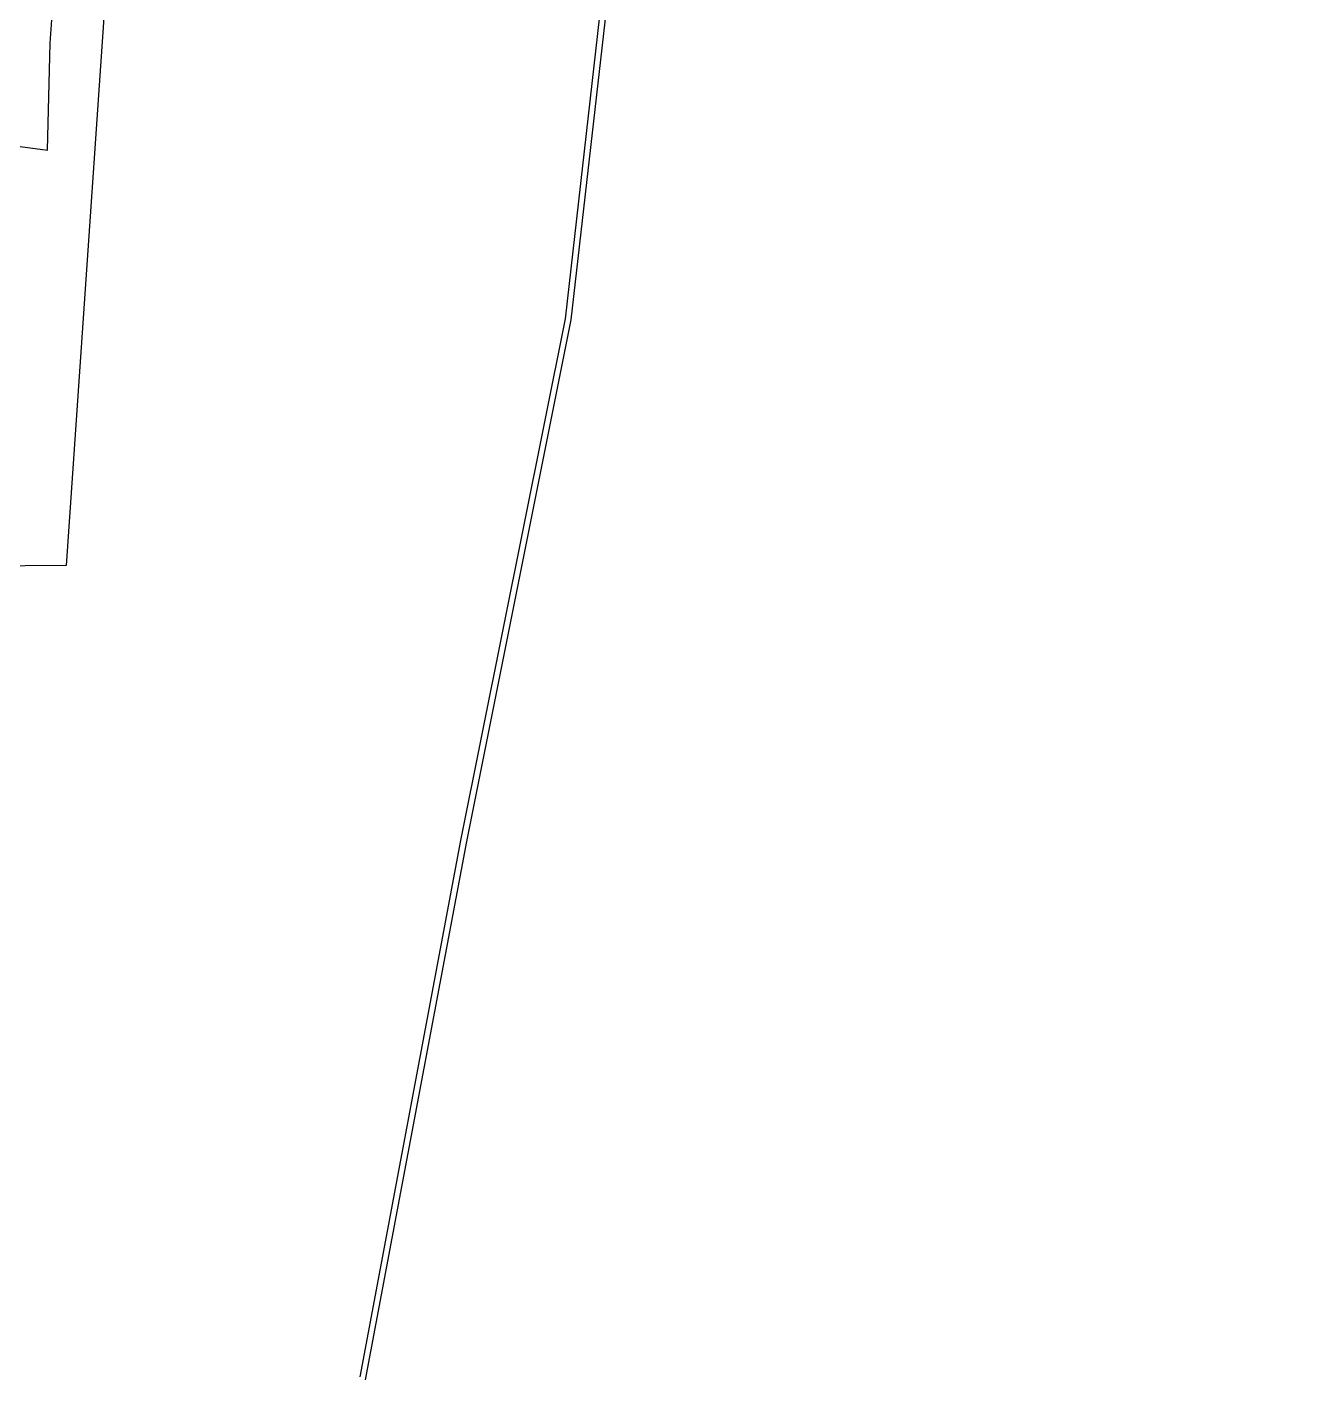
# Model space of a CAD drawing. Extents: x 529262 to 576451, y 2694391 to 2717535.
# Drawn here: x 563981.4 to 564035.8, y 2711274.3 to 2711331.8 of the extents above; entities that cross this region are included whole.
import ezdxf

# ---------------------------------------------------------------- set-up
doc = ezdxf.new("R2010")
doc.units = 0
doc.layers.add('JMD', color=8, linetype='Continuous')
doc.layers.add('ZBTZ', color=8, linetype='Continuous')
doc.linetypes.add('1161', pattern='A,0,[149,AAA.SHX,S=0.15,R=0,X=0,Y=0],-1.6', length=1.6)

msp = doc.modelspace()

# ---------------------------------------------------------------- linework, layer by layer
at = {"layer": 'JMD', "linetype": 'Continuous', "elevation": 137.671, "flags": 128}
msp.add_lwpolyline([(563987.605, 2711397.816), (563981.834, 2711398.306), (563978.791, 2711363.816), (563976.119, 2711340.263), (563977.223, 2711340.138), (563974.896, 2711327.582), (563982.234, 2711326.594), (563982.35, 2711331.15), (563982.741, 2711336.724), (563984.3, 2711356.655), (563986.39, 2711382.666)], close=True, dxfattribs=at)
at = {"layer": 'JMD', "linetype": 'Continuous', "flags": 128}
for points in [[(563995.536, 2711274.419), (563999.82, 2711297.234), (564004.26, 2711319.419), (564006.207, 2711336.576), (564009.112, 2711336.144), (564022.592, 2711334.156), (564027.303, 2711333.448, 0.115808), (564030.712, 2711334.548), (564031.406, 2711335.304), (564031.602, 2711335.684), (564032.593, 2711339.198), (564033.714, 2711348.478), (564035.57, 2711370.631), (564009.492, 2711377.524), (564011.397, 2711392.279)], [(563995.766, 2711274.287), (564000.066, 2711297.186), (564004.508, 2711319.38), (564006.427, 2711336.291), (564009.076, 2711335.897), (564022.556, 2711333.909), (564027.295, 2711333.196, 0.11786), (564030.873, 2711334.353), (564031.612, 2711335.16), (564031.836, 2711335.592), (564032.839, 2711339.149), (564033.963, 2711348.453), (564035.837, 2711370.819), (564009.768, 2711377.71), (564011.645, 2711392.246)]]:
    msp.add_lwpolyline(points, format="xyb", dxfattribs=at)
at = {"layer": 'ZBTZ', "linetype": '1161', "flags": 128}
msp.add_lwpolyline([(563989.501, 2711397.482), (563986.622, 2711361.134), (563983.032, 2711308.931), (563977.779, 2711308.894)], dxfattribs=at)

doc.saveas('drawing.dxf')
